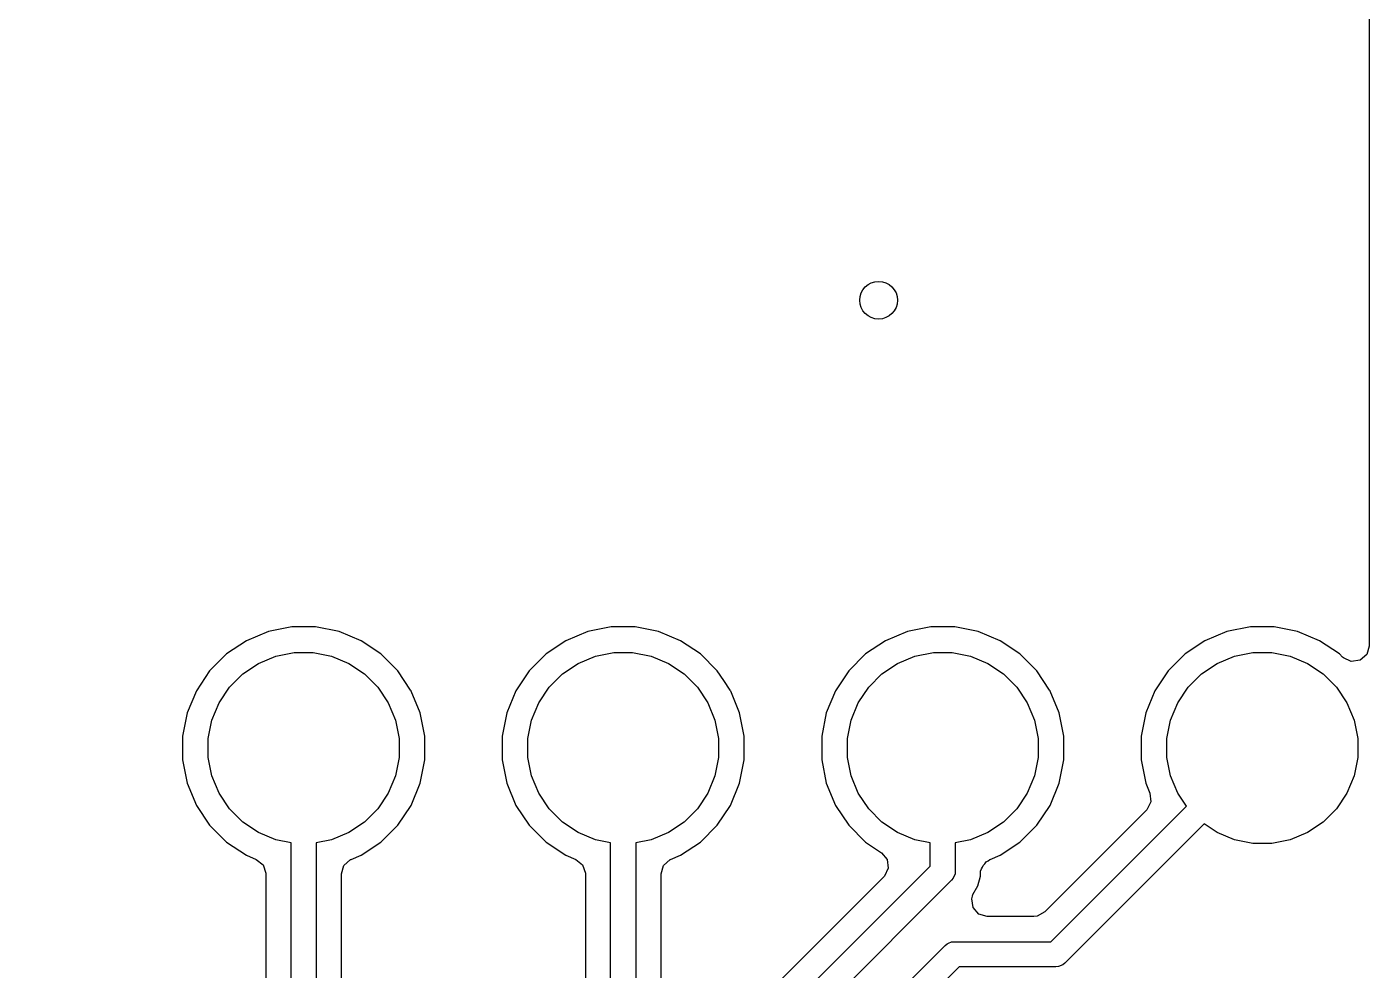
# Model space of a CAD drawing. Header units: inches. Extents: x 2.9 to 6.6, y -4.54 to -2.01.
# Drawn here: x 4.4874 to 4.9075, y -3.0365 to -2.7412 of the extents above; entities that cross this region are included whole.
import ezdxf

# ---------------------------------------------------------------- set-up
doc = ezdxf.new("R2010")
doc.units = ezdxf.units.IN
doc.header["$MEASUREMENT"] = 0
doc.layers.add('BLACK', color=7, linetype='CONTINUOUS')

msp = doc.modelspace()

# ---------------------------------------------------------------- linework, layer by layer
at = {"layer": 'BLACK', "linetype": 'CONTINUOUS'}
for p, q in [((4.90746, -2.41183), (4.90746, -2.935)), ((4.56296, -2.93049), (4.55607, -2.93335)), ((4.57028, -2.92904), (4.56296, -2.93049)), ((4.56296, -2.93049), (4.56296, -2.93049)), ((4.57775, -2.92904), (4.57028, -2.92904)), ((4.57028, -2.92904), (4.57028, -2.92904)), ((4.58507, -2.93049), (4.57775, -2.92904)), ((4.57775, -2.92904), (4.57775, -2.92904)), ((4.59197, -2.93335), (4.58507, -2.93049)), ((4.58507, -2.93049), (4.58507, -2.93049)), ((4.66296, -2.93049), (4.65607, -2.93335)), ((4.67028, -2.92904), (4.66296, -2.93049)), ((4.66296, -2.93049), (4.66296, -2.93049)), ((4.67775, -2.92904), (4.67028, -2.92904)), ((4.67028, -2.92904), (4.67028, -2.92904)), ((4.68507, -2.93049), (4.67775, -2.92904)), ((4.67775, -2.92904), (4.67775, -2.92904)), ((4.69197, -2.93335), (4.68507, -2.93049)), ((4.68507, -2.93049), (4.68507, -2.93049)), ((4.76296, -2.93049), (4.75607, -2.93335)), ((4.77028, -2.92904), (4.76296, -2.93049)), ((4.76296, -2.93049), (4.76296, -2.93049)), ((4.77775, -2.92904), (4.77028, -2.92904)), ((4.77028, -2.92904), (4.77028, -2.92904)), ((4.78507, -2.93049), (4.77775, -2.92904)), ((4.77775, -2.92904), (4.77775, -2.92904)), ((4.79197, -2.93335), (4.78507, -2.93049)), ((4.78507, -2.93049), (4.78507, -2.93049)), ((4.86296, -2.93049), (4.85607, -2.93335)), ((4.87028, -2.92904), (4.86296, -2.93049)), ((4.86296, -2.93049), (4.86296, -2.93049)), ((4.87775, -2.92904), (4.87028, -2.92904)), ((4.87028, -2.92904), (4.87028, -2.92904)), ((4.88507, -2.93049), (4.87775, -2.92904)), ((4.87775, -2.92904), (4.87775, -2.92904)), ((4.89197, -2.93335), (4.88507, -2.93049)), ((4.88507, -2.93049), (4.88507, -2.93049)), ((4.55607, -2.93335), (4.54986, -2.9375)), ((4.59817, -2.9375), (4.59197, -2.93335)), ((4.65607, -2.93335), (4.64986, -2.9375)), ((4.69817, -2.9375), (4.69197, -2.93335)), ((4.75607, -2.93335), (4.74986, -2.9375)), ((4.79817, -2.9375), (4.79197, -2.93335)), ((4.85607, -2.93335), (4.84986, -2.9375)), ((4.89817, -2.9375), (4.89197, -2.93335)), ((4.90746, -2.935), (4.90669, -2.93764)), ((4.54986, -2.9375), (4.54458, -2.94277)), ((4.55498, -2.94374), (4.55987, -2.94047)), ((4.55987, -2.94047), (4.56531, -2.93822)), ((4.56531, -2.93822), (4.57108, -2.93707)), ((4.57108, -2.93707), (4.57696, -2.93707)), ((4.57696, -2.93707), (4.58272, -2.93822)), ((4.58272, -2.93822), (4.58816, -2.94047)), ((4.58816, -2.94047), (4.59305, -2.94374)), ((4.60345, -2.94277), (4.59817, -2.9375)), ((4.64986, -2.9375), (4.64458, -2.94277)), ((4.65498, -2.94374), (4.65987, -2.94047)), ((4.65987, -2.94047), (4.66531, -2.93822)), ((4.66531, -2.93822), (4.67108, -2.93707)), ((4.67108, -2.93707), (4.67696, -2.93707)), ((4.67696, -2.93707), (4.68272, -2.93822)), ((4.68272, -2.93822), (4.68816, -2.94047)), ((4.68816, -2.94047), (4.69305, -2.94374)), ((4.70345, -2.94277), (4.69817, -2.9375)), ((4.74986, -2.9375), (4.74458, -2.94277)), ((4.75498, -2.94374), (4.75987, -2.94047)), ((4.75987, -2.94047), (4.76531, -2.93822)), ((4.76531, -2.93822), (4.77108, -2.93707)), ((4.77108, -2.93707), (4.77696, -2.93707)), ((4.77696, -2.93707), (4.78272, -2.93822)), ((4.78272, -2.93822), (4.78816, -2.94047)), ((4.78816, -2.94047), (4.79305, -2.94374)), ((4.80345, -2.94277), (4.79817, -2.9375)), ((4.84986, -2.9375), (4.84458, -2.94277)), ((4.85498, -2.94374), (4.85987, -2.94047)), ((4.85987, -2.94047), (4.86531, -2.93822)), ((4.86531, -2.93822), (4.87108, -2.93707)), ((4.87108, -2.93707), (4.87696, -2.93707)), ((4.87696, -2.93707), (4.88272, -2.93822)), ((4.88272, -2.93822), (4.88816, -2.94047)), ((4.88816, -2.94047), (4.89305, -2.94374)), ((4.89913, -2.93845), (4.89817, -2.9375)), ((4.89938, -2.93869), (4.89913, -2.93845)), ((4.90188, -2.93983), (4.89938, -2.93869)), ((4.90461, -2.93944), (4.90188, -2.93983)), ((4.90669, -2.93764), (4.90461, -2.93944)), ((4.54458, -2.94277), (4.54043, -2.94898)), ((4.55083, -2.9479), (4.55498, -2.94374)), ((4.59305, -2.94374), (4.59721, -2.9479)), ((4.60547, -2.9458), (4.60345, -2.94277)), ((4.64458, -2.94277), (4.64043, -2.94898)), ((4.65083, -2.9479), (4.65498, -2.94374)), ((4.69305, -2.94374), (4.69721, -2.9479)), ((4.70547, -2.9458), (4.70345, -2.94277)), ((4.74458, -2.94277), (4.74043, -2.94898)), ((4.75083, -2.9479), (4.75498, -2.94374)), ((4.79305, -2.94374), (4.79721, -2.9479)), ((4.80547, -2.9458), (4.80345, -2.94277)), ((4.84458, -2.94277), (4.84043, -2.94898)), ((4.85083, -2.9479), (4.85498, -2.94374)), ((4.89305, -2.94374), (4.89721, -2.9479)), ((4.54043, -2.94898), (4.53758, -2.95588)), ((4.54756, -2.95279), (4.55083, -2.9479)), ((4.59721, -2.9479), (4.60047, -2.95279)), ((4.60746, -2.94878), (4.60547, -2.9458)), ((4.6076, -2.94898), (4.60746, -2.94878)), ((4.60766, -2.94914), (4.6076, -2.94898)), ((4.64043, -2.94898), (4.63758, -2.95588)), ((4.64756, -2.95279), (4.65083, -2.9479)), ((4.69721, -2.9479), (4.70047, -2.95279)), ((4.70746, -2.94878), (4.70547, -2.9458)), ((4.7076, -2.94898), (4.70746, -2.94878)), ((4.70766, -2.94914), (4.7076, -2.94898)), ((4.74043, -2.94898), (4.73758, -2.95588)), ((4.74756, -2.95279), (4.75083, -2.9479)), ((4.79721, -2.9479), (4.80047, -2.95279)), ((4.80746, -2.94878), (4.80547, -2.9458)), ((4.8076, -2.94898), (4.80746, -2.94878)), ((4.80766, -2.94914), (4.8076, -2.94898)), ((4.84043, -2.94898), (4.83758, -2.95588)), ((4.84756, -2.95279), (4.85083, -2.9479)), ((4.89721, -2.9479), (4.90047, -2.95279)), ((4.54531, -2.95822), (4.54756, -2.95279)), ((4.60047, -2.95279), (4.60272, -2.95822)), ((4.61045, -2.95588), (4.60766, -2.94914)), ((4.64531, -2.95822), (4.64756, -2.95279)), ((4.70047, -2.95279), (4.70272, -2.95822)), ((4.71045, -2.95588), (4.70766, -2.94914)), ((4.74531, -2.95822), (4.74756, -2.95279)), ((4.80047, -2.95279), (4.80272, -2.95822)), ((4.81045, -2.95588), (4.80766, -2.94914)), ((4.84531, -2.95822), (4.84756, -2.95279)), ((4.90047, -2.95279), (4.90272, -2.95822)), ((4.53758, -2.95588), (4.53612, -2.9632)), ((4.53758, -2.95588), (4.53758, -2.95588)), ((4.61191, -2.9632), (4.61045, -2.95588)), ((4.63758, -2.95588), (4.63612, -2.9632)), ((4.63758, -2.95588), (4.63758, -2.95588)), ((4.71191, -2.9632), (4.71045, -2.95588)), ((4.73758, -2.95588), (4.73612, -2.9632)), ((4.73758, -2.95588), (4.73758, -2.95588)), ((4.81191, -2.9632), (4.81045, -2.95588)), ((4.83758, -2.95588), (4.83612, -2.9632)), ((4.83758, -2.95588), (4.83758, -2.95588)), ((4.54416, -2.96399), (4.54531, -2.95822)), ((4.60272, -2.95822), (4.60387, -2.96399)), ((4.64416, -2.96399), (4.64531, -2.95822)), ((4.70272, -2.95822), (4.70387, -2.96399)), ((4.74416, -2.96399), (4.74531, -2.95822)), ((4.80272, -2.95822), (4.80387, -2.96399)), ((4.84416, -2.96399), (4.84531, -2.95822)), ((4.90272, -2.95822), (4.90387, -2.96399)), ((4.53612, -2.9632), (4.53612, -2.97066)), ((4.54416, -2.96987), (4.54416, -2.96399)), ((4.60387, -2.96399), (4.60387, -2.96987)), ((4.61191, -2.97066), (4.61191, -2.9632)), ((4.63612, -2.9632), (4.63612, -2.97066)), ((4.64416, -2.96987), (4.64416, -2.96399)), ((4.70387, -2.96399), (4.70387, -2.96987)), ((4.71191, -2.97066), (4.71191, -2.9632)), ((4.73612, -2.9632), (4.73612, -2.97066)), ((4.74416, -2.96987), (4.74416, -2.96399)), ((4.80387, -2.96399), (4.80387, -2.96987)), ((4.81191, -2.97066), (4.81191, -2.9632)), ((4.83612, -2.9632), (4.83612, -2.97066)), ((4.84416, -2.96987), (4.84416, -2.96399)), ((4.90387, -2.96399), (4.90387, -2.96987)), ((4.54531, -2.97564), (4.54416, -2.96987)), ((4.60387, -2.96987), (4.60272, -2.97564)), ((4.64531, -2.97564), (4.64416, -2.96987)), ((4.70387, -2.96987), (4.70272, -2.97564)), ((4.74531, -2.97564), (4.74416, -2.96987)), ((4.80387, -2.96987), (4.80272, -2.97564)), ((4.84531, -2.97564), (4.84416, -2.96987)), ((4.90387, -2.96987), (4.90272, -2.97564)), ((4.53612, -2.97066), (4.53758, -2.97798)), ((4.61045, -2.97798), (4.61191, -2.97066)), ((4.63612, -2.97066), (4.63758, -2.97798)), ((4.71045, -2.97798), (4.71191, -2.97066)), ((4.73612, -2.97066), (4.73758, -2.97798)), ((4.81045, -2.97798), (4.81191, -2.97066)), ((4.83612, -2.97066), (4.83758, -2.97798)), ((4.53758, -2.97798), (4.53758, -2.97798)), ((4.53758, -2.97798), (4.54043, -2.98488)), ((4.54756, -2.98107), (4.54531, -2.97564)), ((4.60272, -2.97564), (4.60047, -2.98107)), ((4.6076, -2.98488), (4.61045, -2.97798)), ((4.63758, -2.97798), (4.63758, -2.97798)), ((4.63758, -2.97798), (4.64043, -2.98488)), ((4.64756, -2.98107), (4.64531, -2.97564)), ((4.70272, -2.97564), (4.70047, -2.98107)), ((4.7076, -2.98488), (4.71045, -2.97798)), ((4.73758, -2.97798), (4.73758, -2.97798)), ((4.73758, -2.97798), (4.74043, -2.98488)), ((4.74756, -2.98107), (4.74531, -2.97564)), ((4.80272, -2.97564), (4.80047, -2.98107)), ((4.8076, -2.98488), (4.81045, -2.97798)), ((4.83758, -2.97798), (4.83758, -2.97798)), ((4.83758, -2.97798), (4.83886, -2.98109)), ((4.84756, -2.98107), (4.84531, -2.97564)), ((4.90272, -2.97564), (4.90047, -2.98107)), ((4.55083, -2.98596), (4.54756, -2.98107)), ((4.60047, -2.98107), (4.59721, -2.98596)), ((4.65083, -2.98596), (4.64756, -2.98107)), ((4.70047, -2.98107), (4.69721, -2.98596)), ((4.75083, -2.98596), (4.74756, -2.98107)), ((4.80047, -2.98107), (4.79721, -2.98596)), ((4.83886, -2.98109), (4.83916, -2.98382)), ((4.85026, -2.98512), (4.84756, -2.98107)), ((4.90047, -2.98107), (4.89721, -2.98596)), ((4.54043, -2.98488), (4.54458, -2.99108)), ((4.55498, -2.99012), (4.55083, -2.98596)), ((4.59721, -2.98596), (4.59305, -2.99012)), ((4.60345, -2.99108), (4.6076, -2.98488)), ((4.64043, -2.98488), (4.64458, -2.99108)), ((4.65498, -2.99012), (4.65083, -2.98596)), ((4.69721, -2.98596), (4.69305, -2.99012)), ((4.70345, -2.99108), (4.7076, -2.98488)), ((4.74043, -2.98488), (4.74458, -2.99108)), ((4.75498, -2.99012), (4.75083, -2.98596)), ((4.79721, -2.98596), (4.79305, -2.99012)), ((4.80345, -2.99108), (4.8076, -2.98488)), ((4.83781, -2.98641), (4.80598, -3.01824)), ((4.80782, -3.02756), (4.85026, -2.98512)), ((4.83793, -2.98628), (4.83781, -2.98641)), ((4.83916, -2.98382), (4.83793, -2.98628)), ((4.89721, -2.98596), (4.89305, -2.99012)), ((4.55987, -2.99339), (4.55498, -2.99012)), ((4.59305, -2.99012), (4.58816, -2.99339)), ((4.65987, -2.99339), (4.65498, -2.99012)), ((4.69305, -2.99012), (4.68816, -2.99339)), ((4.75987, -2.99339), (4.75498, -2.99012)), ((4.79305, -2.99012), (4.78816, -2.99339)), ((4.85583, -2.99068), (4.81223, -3.03428)), ((4.85987, -2.99339), (4.85583, -2.99068)), ((4.89305, -2.99012), (4.88816, -2.99339)), ((4.54458, -2.99108), (4.54986, -2.99636)), ((4.56531, -2.99564), (4.55987, -2.99339)), ((4.58816, -2.99339), (4.58272, -2.99564)), ((4.59817, -2.99636), (4.60345, -2.99108)), ((4.64458, -2.99108), (4.64986, -2.99636)), ((4.66531, -2.99564), (4.65987, -2.99339)), ((4.68816, -2.99339), (4.68272, -2.99564)), ((4.69817, -2.99636), (4.70345, -2.99108)), ((4.74458, -2.99108), (4.74986, -2.99636)), ((4.76531, -2.99564), (4.75987, -2.99339)), ((4.78816, -2.99339), (4.78272, -2.99564)), ((4.79817, -2.99636), (4.80345, -2.99108)), ((4.86531, -2.99564), (4.85987, -2.99339)), ((4.88816, -2.99339), (4.88272, -2.99564)), ((4.54986, -2.99636), (4.54986, -2.99636)), ((4.54986, -2.99636), (4.55607, -3.00051)), ((4.57008, -2.99659), (4.56531, -2.99564)), ((4.57008, -3.14286), (4.57008, -2.99659)), ((4.58272, -2.99564), (4.57795, -2.99659)), ((4.57795, -2.99659), (4.57795, -3.14449)), ((4.59197, -3.00051), (4.59817, -2.99636)), ((4.64986, -2.99636), (4.64986, -2.99636)), ((4.64986, -2.99636), (4.65607, -3.00051)), ((4.67008, -2.99659), (4.66531, -2.99564)), ((4.67008, -3.07435), (4.67008, -2.99659)), ((4.68272, -2.99564), (4.67795, -2.99659)), ((4.67795, -2.99659), (4.67795, -3.07598)), ((4.69197, -3.00051), (4.69817, -2.99636)), ((4.74986, -2.99636), (4.75485, -2.9997)), ((4.77008, -2.99659), (4.76531, -2.99564)), ((4.77008, -3.00388), (4.77008, -2.99659)), ((4.78272, -2.99564), (4.77795, -2.99659)), ((4.77795, -2.99659), (4.77795, -3.00551)), ((4.79197, -3.00051), (4.79817, -2.99636)), ((4.87108, -2.99678), (4.86531, -2.99564)), ((4.87696, -2.99678), (4.87108, -2.99678)), ((4.88272, -2.99564), (4.87696, -2.99678)), ((4.55607, -3.00051), (4.55607, -3.00051)), ((4.55607, -3.00051), (4.55917, -3.0018)), ((4.55917, -3.0018), (4.56131, -3.00352)), ((4.56131, -3.00352), (4.56218, -3.00613)), ((4.58662, -3.00367), (4.5887, -3.00187)), ((4.5887, -3.00187), (4.58886, -3.0018)), ((4.58886, -3.0018), (4.59196, -3.00051)), ((4.59196, -3.00051), (4.59196, -3.00051)), ((4.59196, -3.00051), (4.59197, -3.00051)), ((4.65607, -3.00051), (4.65607, -3.00051)), ((4.65607, -3.00051), (4.65917, -3.0018)), ((4.65917, -3.0018), (4.66131, -3.00352)), ((4.66131, -3.00352), (4.66218, -3.00613)), ((4.68662, -3.00367), (4.6887, -3.00187)), ((4.6887, -3.00187), (4.68886, -3.0018)), ((4.68886, -3.0018), (4.69196, -3.00051)), ((4.69196, -3.00051), (4.69196, -3.00051)), ((4.69196, -3.00051), (4.69197, -3.00051)), ((4.75485, -2.9997), (4.75661, -3.00181)), ((4.75661, -3.00181), (4.75696, -3.00454)), ((4.78662, -3.00367), (4.78721, -3.00316)), ((4.78721, -3.00316), (4.78764, -3.00252)), ((4.78764, -3.00252), (4.78822, -3.00228)), ((4.78822, -3.00228), (4.7887, -3.00187)), ((4.7887, -3.00187), (4.78886, -3.0018)), ((4.78886, -3.0018), (4.79196, -3.00051)), ((4.79196, -3.00051), (4.79196, -3.00051)), ((4.79196, -3.00051), (4.79197, -3.00051)), ((4.48737, -3.28659), (4.77008, -3.00388)), ((4.56218, -3.00613), (4.56219, -3.00631)), ((4.56219, -3.00631), (4.56219, -3.13757)), ((4.58585, -3.00631), (4.58662, -3.00367)), ((4.58585, -3.13564), (4.58585, -3.00631)), ((4.66218, -3.00613), (4.66219, -3.00631)), ((4.66219, -3.00631), (4.66219, -3.06906)), ((4.68585, -3.00631), (4.68662, -3.00367)), ((4.68585, -3.06516), (4.68585, -3.00631)), ((4.75559, -3.00721), (4.69418, -3.06862)), ((4.75577, -3.00702), (4.75559, -3.00721)), ((4.75696, -3.00454), (4.75577, -3.00702)), ((4.77729, -3.0077), (4.7768, -3.0083)), ((4.77788, -3.00628), (4.77729, -3.0077)), ((4.77795, -3.00551), (4.77788, -3.00628)), ((4.78504, -3.01008), (4.78585, -3.00707)), ((4.78585, -3.00553), (4.78609, -3.00479)), ((4.78585, -3.00707), (4.78585, -3.00553)), ((4.78609, -3.00479), (4.78644, -3.00427)), ((4.78644, -3.00427), (4.78662, -3.00367)), ((4.7768, -3.0083), (4.49409, -3.291)), ((4.78348, -3.01278), (4.78504, -3.01008)), ((4.78313, -3.01409), (4.78332, -3.01327)), ((4.78352, -3.01681), (4.78313, -3.01409)), ((4.78332, -3.01327), (4.78348, -3.01278)), ((4.78348, -3.01278), (4.78348, -3.01278)), ((4.78532, -3.01889), (4.78352, -3.01681)), ((4.78796, -3.01967), (4.78532, -3.01889)), ((4.80253, -3.01967), (4.78796, -3.01967)), ((4.80356, -3.01955), (4.80253, -3.01967)), ((4.80598, -3.01824), (4.80356, -3.01955)), ((4.51296, -3.29052), (4.77478, -3.02871)), ((4.77478, -3.02871), (4.77537, -3.02822)), ((4.77537, -3.02822), (4.77579, -3.02805)), ((4.77579, -3.02805), (4.77679, -3.02763)), ((4.77679, -3.02763), (4.77756, -3.02756)), ((4.77756, -3.02756), (4.80782, -3.02756)), ((4.77919, -3.03543), (4.51969, -3.29494)), ((4.80945, -3.03543), (4.77919, -3.03543)), ((4.81022, -3.03536), (4.80945, -3.03543)), ((4.81164, -3.03477), (4.81022, -3.03536)), ((4.81223, -3.03428), (4.81164, -3.03477))]:
    msp.add_line(p, q, dxfattribs=at)
at = {"layer": 'BLACK'}
msp.add_circle((4.75394, -2.82677), 0.00591, dxfattribs=at)

doc.saveas('drawing.dxf')
